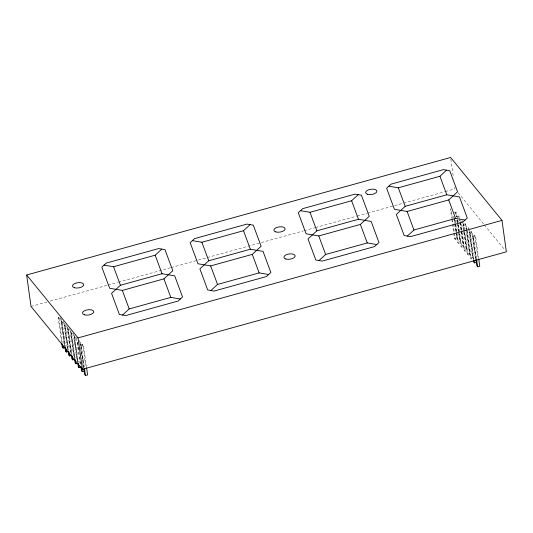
<?xml version="1.0" encoding="UTF-8"?>
<svg xmlns="http://www.w3.org/2000/svg" width="533" height="533" viewBox="0 0 533 533"><rect width="100%" height="100%" fill="white"/><g stroke="black" fill="none" stroke-linecap="round" stroke-linejoin="round"><path stroke-width="0.4" stroke-dasharray="2.67 2" d="M31.007 306.415L47.037 301.971M50.249 301.085L107.146 285.308M107.952 285.088L117.566 282.423M118.366 282.197L170.46 267.759M171.266 267.539L206.531 257.765M207.33 257.539L303.504 230.882M304.303 230.662L314.723 227.771M315.523 227.551L356.397 216.225M357.203 215.998L366.817 213.333M367.617 213.113L402.881 203.339M403.688 203.113L444.562 191.787M445.361 191.56L454.975 188.895L454.756 187.283M61.648 342.353L58.19 317.415L60.309 316.829M58.19 317.415L58.943 318.341L61.062 317.748M64.846 346.27L61.388 321.332L63.507 320.739M454.263 212.434L455.675 212.041L456.435 212.967L456.988 216.991M61.388 321.332L62.141 322.252L64.26 321.666M455.022 213.36L456.435 212.967M67.938 349.382L64.586 325.25L66.705 324.657M456.754 216.545L458.873 215.958L459.633 216.884L457.514 217.471L456.754 216.545L457.087 218.956M64.586 325.25L65.339 326.169L67.458 325.583M71.136 353.299L67.784 329.161L69.903 328.575M67.784 329.161L68.537 330.087L70.656 329.501M462.124 220.995L460.712 221.388L459.952 220.462L464.083 250.23L464.843 251.156L466.961 250.57L464.39 232.062M74.44 358.023L70.982 333.078L73.101 332.492M463.15 224.38L465.269 223.793L466.029 224.713L470.159 254.488L468.041 255.074L467.281 254.148L463.15 224.38L463.91 225.306L464.463 229.323M70.982 333.078L71.735 334.004L73.854 333.418M463.91 225.306L466.029 224.713M77.638 361.94L74.18 336.996L76.299 336.41M466.681 230.709L466.348 228.297L468.467 227.704L469.227 228.63M74.18 336.996L74.933 337.922L77.052 337.336M473.457 260.37L469.546 232.215L471.665 231.622L472.425 232.548L476.109 259.105M469.546 232.215L470.306 233.134L472.425 232.548M454.489 238.478L456.608 237.891L457.367 238.817L455.242 239.404L454.489 238.478L451.811 219.17M83.814 368.163L80.576 344.831L82.695 344.245L83.448 345.171L86.466 366.891M475.982 259.464L472.744 236.126L474.863 235.539L475.623 236.465L478.634 258.192M80.576 344.831L81.329 345.757L83.448 345.171M472.744 236.126L473.504 237.052L475.623 236.465M457.687 242.395L459.806 241.809L460.565 242.735L458.447 243.321L457.687 242.395L455.342 225.499M460.885 246.313L463.004 245.726L463.763 246.652L461.645 247.239L460.885 246.313L459.1 233.441M464.083 250.23L466.202 249.644L466.961 250.57M467.281 254.148L469.4 253.561L470.159 254.488M470.479 258.065L472.598 257.479L473.357 258.405L471.239 258.991L470.479 258.065L466.795 231.515M458.12 192.746L483.811 224.206M484.33 224.853L504.778 249.89M466.348 228.297L467.108 229.223M474.863 235.539L478.101 258.871M473.504 237.052L476.515 258.778M471.665 231.622L475.689 260.59M470.306 233.134L473.99 259.691M469.446 230.243L473.357 258.405M468.467 227.704L472.598 257.479M467.328 230.829L471.239 258.991M465.269 223.793L469.4 253.561M464.576 230.129L468.041 255.074M463.164 223.214L464.283 231.262M462.184 220.675L463.637 231.135M463.75 231.942L466.202 249.644M461.045 223.8L462.158 231.848M462.271 232.648L464.843 251.156M460.412 222.514L463.763 246.652M458.873 215.958L459.1 217.564M459.213 218.37L459.659 221.588M459.766 222.394L460.885 230.443M460.998 231.242L463.004 245.726M450.838 159.087L453.303 176.809M457.847 219.882L458.407 223.907M458.513 224.713L459.633 232.754M459.746 233.561L461.645 247.239M457.434 220.209L460.565 242.735M457.201 219.763L457.76 223.787M457.874 224.593L458.986 232.635M455.675 212.041L456.348 216.864M456.794 220.089L457.127 222.501M457.241 223.307L459.806 241.809M455.209 219.989L458.447 243.321M454.682 219.509L456.361 231.575M456.475 232.381L457.367 238.817M454.229 217.457L455.229 224.699M453.596 216.171L453.816 217.777M453.929 218.583L454.602 223.414M454.709 224.213L455.715 231.455M456.161 234.673L456.608 237.891M452.344 218.483L451.111 209.636L450.358 208.709L451.698 218.363M452.457 219.29L454.243 232.161M454.349 232.968L455.242 239.404M82.695 344.245L85.82 366.771M81.329 345.757L84.347 367.484M83.934 367.803L80.25 341.253L79.497 340.327L79.83 342.739M79.943 343.545L81.169 352.393M81.282 353.199L81.842 357.223M81.955 358.029L82.515 362.054M82.622 362.853L83.068 366.071M77.725 342.166L77.945 343.772M78.398 346.99L78.618 348.602M80.403 361.474L80.63 363.08M77.598 342.526L78.158 346.543M78.271 347.349L78.831 351.374M78.937 352.18L79.497 356.204M79.61 357.003L80.17 361.028M80.283 361.834L80.616 364.246M76.525 338.022L80.316 365.378M74.933 337.922L78.284 362.06M74.08 335.03L77.985 363.186M73.214 333.298L77.232 362.26M71.735 334.004L75.086 358.143M70.882 331.113L74.787 359.269M70.129 330.187L74.034 358.349M68.537 330.087L71.888 354.225M67.684 327.195L71.589 355.358M66.925 326.269L70.836 354.432M65.339 326.169L68.69 350.308M64.486 323.278L68.391 351.44M63.62 321.546L67.638 350.514M62.141 322.252L65.492 346.39M61.175 318.554L65.193 347.523M60.422 317.628L64.44 346.597M58.943 318.341L62.294 342.479"/><path stroke-width="0.8" d="M120.425 285.255L111.57 293.383L119.392 314.477L125.728 315.556L178.109 301.038L182.533 296.974L174.711 275.881L162.039 273.722L120.425 285.255L113.556 266.733L104.048 265.114M113.556 266.733L155.17 255.2L161.812 249.104M122.563 315.016L129.199 308.92L170.82 297.387L180.321 299.006M163.944 278.866L172.799 270.737L164.977 249.644L158.641 248.565L106.26 263.082L101.836 267.146L109.658 288.24L122.33 290.398L163.944 278.866L170.82 297.387M208.749 260.77L199.895 268.899L207.717 289.992L214.053 291.071L266.433 276.554L270.864 272.49L263.036 251.396L250.363 249.237L208.749 260.77L201.88 242.255L192.373 240.63M201.88 242.255L243.494 230.716L250.137 224.62M210.888 290.532L217.531 284.435L259.145 272.903L268.645 274.522M252.276 254.381L261.13 246.253L253.302 225.166L246.966 224.08L194.592 238.604L190.161 242.662L197.99 263.755L210.655 265.92L252.276 254.381L259.145 272.903M316.862 230.809L308.007 238.937L315.829 260.024L322.165 261.103L374.546 246.586L378.97 242.522L371.148 221.435L358.476 219.27L316.862 230.809L309.993 212.287L300.485 210.668M309.993 212.287L351.607 200.754L358.249 194.658M319 260.564L325.643 254.468L367.257 242.935L376.758 244.554M360.388 224.413L369.242 216.291L361.414 195.198L355.078 194.119L302.704 208.636L298.273 212.7L306.102 233.787L318.767 235.952L360.388 224.413L367.257 242.935M405.187 206.324L396.332 214.453L404.161 235.546L410.497 236.625L462.871 222.108L467.301 218.044L459.473 196.95L446.801 194.792L405.187 206.324L398.318 187.803L388.817 186.184M398.318 187.803L439.932 176.27L446.574 170.174M407.325 236.086L413.968 229.989L455.582 218.45L465.082 220.076M448.713 199.935L457.567 191.807L449.739 170.713L443.409 169.634L391.029 184.151L386.598 188.216L394.427 209.309L407.099 211.468L448.713 199.935L455.582 218.45M26.65 274.988L450.618 157.475L501.993 220.389L506.35 251.816L82.382 369.329L31.007 306.415L26.65 274.988L78.025 337.909L82.382 369.329M78.025 337.909L501.993 220.389M61.761 343.159L62.321 347.183L63.074 348.109L65.193 347.523M64.959 347.076L65.519 351.1L66.272 352.027L68.391 351.44M68.271 351.8L68.717 355.018L69.47 355.944L71.589 355.358M71.355 354.911L71.915 358.936L72.668 359.862L74.787 359.269M74.553 358.829L75.113 362.853L75.866 363.779L77.985 363.186M77.865 363.546L78.311 366.771L79.064 367.69L81.183 367.104M80.949 366.664L81.509 370.682L82.262 371.608L84.381 371.021L84.161 369.416M473.457 260.37L473.677 261.983L474.437 262.909L476.555 262.323L476.329 260.71M83.928 368.969L84.707 374.599L85.46 375.525L87.585 374.939L86.579 367.697M475.982 259.464L476.875 265.9L477.635 266.826L479.753 266.233L478.747 258.998M439.932 176.27L446.801 194.792M407.099 211.468L413.968 229.989M351.607 200.754L358.476 219.27M318.767 235.952L325.643 254.468M243.494 230.716L250.363 249.237M210.655 265.92L217.531 284.435M155.17 255.2L162.039 273.722M122.33 290.398L129.199 308.92M476.629 259.584L477.635 266.826M474.097 260.49L474.437 262.909M84.461 368.283L85.46 375.525M81.709 367.59L82.262 371.608M78.504 363.673L79.064 367.69M75.306 359.755L75.866 363.779M72.108 355.837L72.668 359.862M68.91 351.92L69.47 355.944M65.712 348.002L66.272 352.027M62.514 344.085L63.074 348.109M285.888 259.018A5.67 2.652 -7.9 0 0 295.062 256.473A5.67 2.652 -7.9 0 0 287.64 254.274A5.67 2.652 -7.9 0 0 285.888 259.018M275.834 231.922A5.67 2.652 -7.9 0 0 285.015 229.377A5.67 2.652 -7.9 0 0 277.593 227.178A5.67 2.652 -7.9 0 0 275.834 231.922M84.5 314.836A5.67 2.652 -7.9 0 0 93.681 312.291A5.67 2.652 -7.9 0 0 86.259 310.093A5.67 2.652 -7.9 0 0 84.5 314.836M74.447 287.74A5.67 2.652 -7.9 0 0 83.628 285.202A5.67 2.652 -7.9 0 0 76.206 283.003A5.67 2.652 -7.9 0 0 74.447 287.74M367.61 194.292A5.67 2.652 -7.9 0 0 376.791 191.747A5.67 2.652 -7.9 0 0 369.362 189.548A5.67 2.652 -7.9 0 0 367.61 194.292"/></g></svg>
